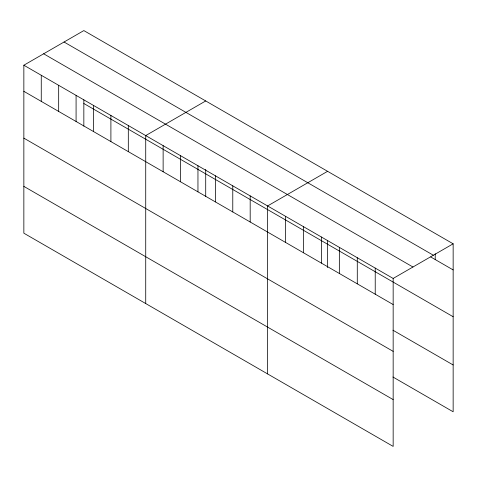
<?xml version="1.0" encoding="UTF-8"?>
<svg xmlns="http://www.w3.org/2000/svg" width="477" height="477" viewBox="0 0 477 477"><rect width="100%" height="100%" fill="white"/><g stroke="black" fill="none" stroke-linecap="round" stroke-linejoin="round"><path stroke-width="0.72" d="M23.85 65.218L393.161 278.443L393.161 446.412L23.85 233.193L23.85 65.218L83.839 30.588L453.15 243.807L453.15 411.782L392.929 377.009M205.712 100.951L145.724 135.581L145.724 303.557M327.586 171.315L267.597 205.945L267.597 373.92M393.161 278.443L453.15 243.807M64.043 42.018L433.354 255.237M430.725 256.966L453.15 269.916M43.645 53.794L412.957 267.013M83.839 103.509L453.15 316.728M23.85 91.328L393.161 304.547M392.929 330.197L453.15 364.965M23.85 138.139L393.161 351.364M23.85 186.376L393.161 399.595M435.215 253.758L435.215 259.56M375.226 268.086L375.226 294.19M357.285 257.729L357.285 283.833M339.35 247.372L339.35 273.476M327.586 240.521L327.586 267.621M321.409 237.015L321.409 263.119M303.473 226.658L303.473 252.762M285.532 216.302L285.532 242.411M250.186 195.892L250.186 222.002M232.776 185.845L232.776 211.949M215.365 175.792L215.365 201.896M205.712 169.413L205.712 196.53M197.955 165.74L197.955 191.843M180.544 155.687L180.544 181.791M163.134 145.634L163.134 171.744M128.313 125.534L128.313 151.638M110.902 115.482L110.902 141.586M93.492 105.429L93.492 131.533M83.839 99.794L83.839 126.166M76.081 95.376L76.081 121.48M58.671 85.323L58.671 111.433M41.261 75.271L41.261 101.38"/></g></svg>
